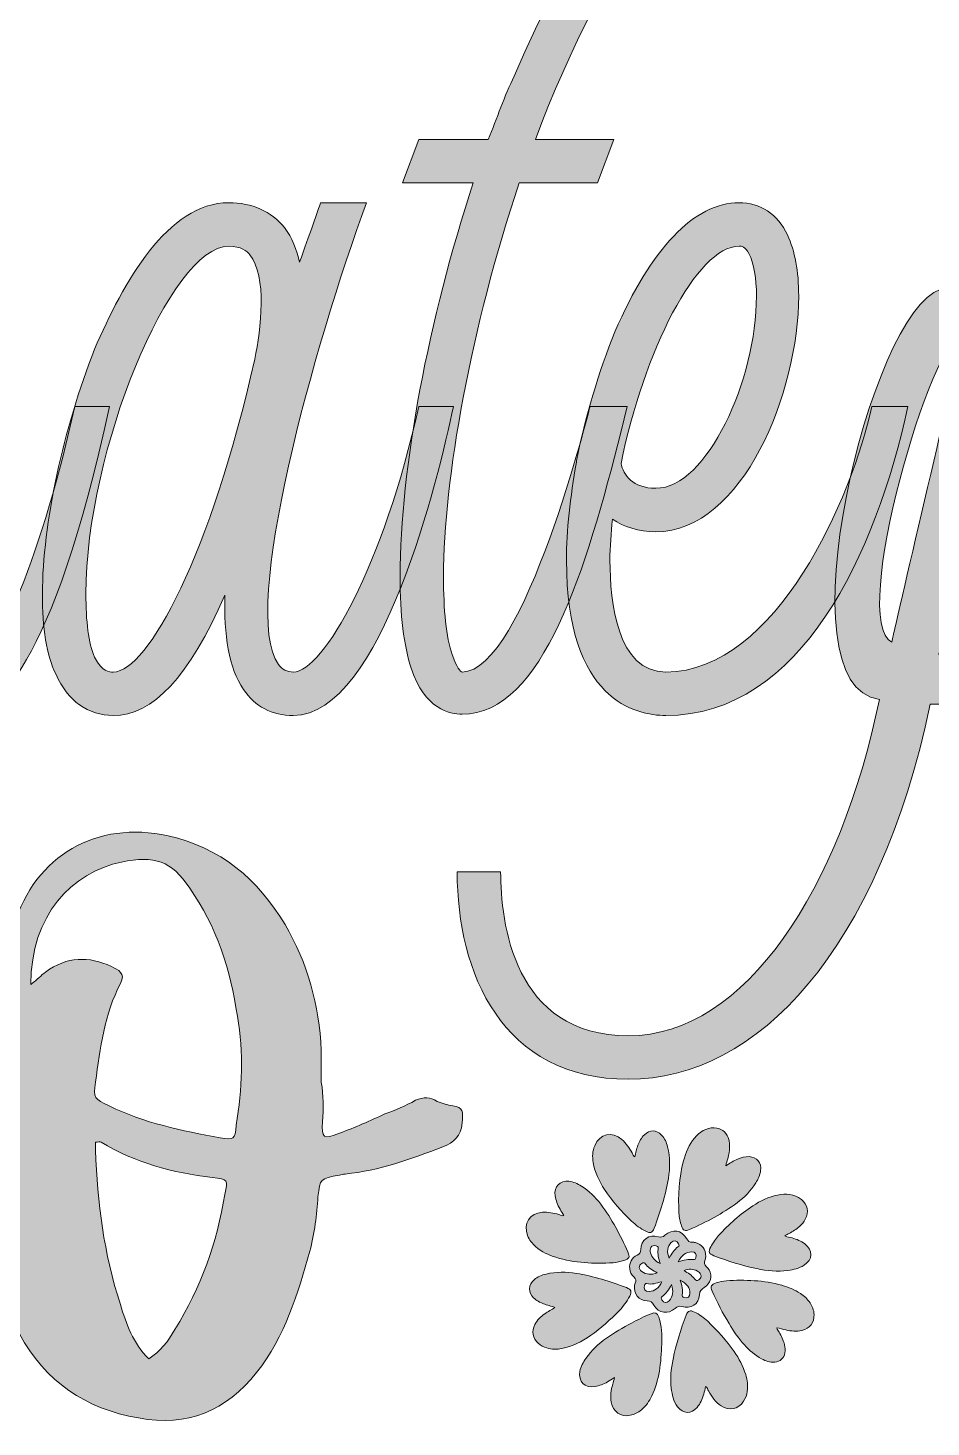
# Model space of a CAD drawing. Header units: inches. Extents: x 144 to 931, y -869 to -210.
# Drawn here: x 385.7 to 641.2, y -868.9 to -473.1 of the extents above; entities that cross this region are included whole.
import ezdxf

# ---------------------------------------------------------------- set-up
doc = ezdxf.new("R2010")
doc.units = ezdxf.units.IN
doc.header["$MEASUREMENT"] = 0
doc.layers.add('Layer 1', color=7, linetype='Continuous')

# ---------------------------------------------------------------- blocks, each defined once
blk = doc.blocks.new('block 3')
at = {"layer": 'Layer 1', "true_color": 0x040404}
h = blk.add_hatch(color=18, dxfattribs=at)
h.dxf.hatch_style = 2
edge = h.paths.add_edge_path()
edge.add_spline(control_points=[(654.69, -446.34), (654.69, -446.34), (642.75, -446.34), (642.75, -446.34), (642.75, -429.12), (637.83, -408.05), (615, -408.05), (578.11, -408.05), (548.61, -453.01), (529.29, -504.65), (529.29, -504.65), (551.42, -504.65), (551.42, -504.65), (551.42, -504.65), (546.85, -516.94), (546.85, -516.94), (546.85, -516.94), (524.72, -516.94), (524.72, -516.94), (511.02, -557.69), (503.29, -600.9), (503.29, -628.29), (503.29, -637.78), (504, -645.51), (505.75, -650.42), (506.81, -653.94), (508.21, -655.34), (508.56, -655.34), (526.13, -655.34), (544.74, -580.17), (544.74, -580.17), (544.74, -580.17), (555.28, -580.17), (555.28, -580.17), (555.28, -580.17), (553.52, -587.2), (553.52, -587.2), (543.69, -626.19), (531.39, -667.28), (508.56, -667.28), (505.05, -667.28), (498.03, -665.88), (494.16, -654.29), (492.05, -647.96), (491, -639.18), (491, -628.29), (491, -597.73), (499.08, -555.23), (511.72, -516.94), (511.72, -516.94), (491.7, -516.94), (491.7, -516.94), (491.7, -516.94), (496.27, -504.65), (496.27, -504.65), (496.27, -504.65), (515.94, -504.65), (515.94, -504.65), (518.4, -498.68), (520.51, -492.35), (523.32, -486.73), (554.93, -411.56), (590.76, -396.11), (615, -396.11), (639.93, -396.11), (654.69, -414.72), (654.69, -446.34)], knot_values=[0, 0, 0, 0, 1, 1, 1, 2, 2, 2, 3, 3, 3, 4, 4, 4, 5, 5, 5, 6, 6, 6, 7, 7, 7, 8, 8, 8, 9, 9, 9, 10, 10, 10, 11, 11, 11, 12, 12, 12, 13, 13, 13, 14, 14, 14, 15, 15, 15, 16, 16, 16, 17, 17, 17, 18, 18, 18, 19, 19, 19, 20, 20, 20, 21, 21, 21, 22, 22, 22, 22], degree=3, periodic=1)
h = blk.add_hatch(color=18, dxfattribs=at)
h.dxf.hatch_style = 2
edge = h.paths.add_edge_path()
edge.add_spline(control_points=[(721.43, -506.05), (721.43, -506.05), (709.48, -506.05), (709.48, -506.05), (709.48, -504.65), (709.13, -492), (697.54, -492), (673.65, -492), (655.04, -598.44), (643.44, -650.42), (658.2, -651.83), (681.38, -626.89), (689.46, -580.17), (689.46, -580.17), (699.65, -580.17), (699.65, -580.17), (689.46, -635.67), (667.68, -664.47), (640.99, -664.47), (626.23, -734.02), (592.16, -770.56), (555.63, -770.56), (519.8, -770.56), (507.15, -740.35), (507.15, -711.9), (507.15, -711.9), (519.45, -711.9), (519.45, -711.9), (519.45, -725.95), (522.96, -758.26), (555.63, -758.26), (588.65, -758.26), (615.69, -716.46), (626.58, -663.07), (598.13, -659.56), (624.12, -553.12), (643.8, -547.15), (646.96, -546.1), (650.12, -546.45), (652.58, -547.85), (663.12, -508.16), (675.76, -479.71), (697.54, -479.71), (714.05, -479.71), (721.43, -493.41), (721.43, -506.05)], knot_values=[0, 0, 0, 0, 1, 1, 1, 2, 2, 2, 3, 3, 3, 4, 4, 4, 5, 5, 5, 6, 6, 6, 7, 7, 7, 8, 8, 8, 9, 9, 9, 10, 10, 10, 11, 11, 11, 12, 12, 12, 13, 13, 13, 14, 14, 14, 15, 15, 15, 15], degree=3, periodic=1)
edge = h.paths.add_edge_path()
edge.add_spline(control_points=[(630.1, -646.91), (631.85, -638.48), (648.71, -567.52), (650.12, -559.8), (641.69, -559.8), (617.8, -640.59), (630.1, -646.91)], knot_values=[0, 0, 0, 0, 1, 1, 1, 2, 2, 2, 2], degree=3, periodic=1)
h = blk.add_hatch(color=18, dxfattribs=at)
h.dxf.hatch_style = 2
edge = h.paths.add_edge_path()
edge.add_spline(control_points=[(354.71, -661.31), (340.66, -641.99), (356.82, -572.44), (368.41, -534.5), (368.41, -534.5), (342.42, -534.5), (342.42, -534.5), (330.83, -594.22), (319.24, -616.7), (319.24, -616.7), (319.24, -616.7), (312.91, -614.95), (312.91, -614.95), (312.91, -614.95), (332.93, -524.67), (332.23, -510.27), (332.23, -510.27), (345.23, -511.32), (345.23, -511.32), (345.23, -511.32), (344.88, -516.24), (344.17, -522.91), (344.17, -522.91), (370.87, -522.91), (370.87, -522.91), (374.03, -522.91), (376.84, -524.67), (378.95, -527.13), (380.71, -529.94), (381.41, -533.45), (380.36, -536.61), (363.49, -593.17), (356.82, -643.4), (364.55, -653.94), (365.6, -654.99), (366.3, -655.69), (367.71, -655.69), (376.49, -655.69), (390.54, -618.81), (398.97, -580.17), (398.97, -580.17), (408.81, -580.17), (408.81, -580.17), (392.65, -654.64), (376.14, -667.64), (367.71, -667.64), (362.44, -667.64), (357.87, -665.53), (354.71, -661.31)], knot_values=[0, 0, 0, 0, 1, 1, 1, 2, 2, 2, 3, 3, 3, 4, 4, 4, 5, 5, 5, 6, 6, 6, 7, 7, 7, 8, 8, 8, 9, 9, 9, 10, 10, 10, 11, 11, 11, 12, 12, 12, 13, 13, 13, 14, 14, 14, 15, 15, 15, 16, 16, 16, 16], degree=3, periodic=1)
h = blk.add_hatch(color=18, dxfattribs=at)
h.dxf.hatch_style = 2
edge = h.paths.add_edge_path()
edge.add_spline(control_points=[(506.11, -580.17), (501.89, -600.19), (485.73, -667.64), (460.79, -667.64), (454.82, -667.64), (449.9, -665.18), (446.74, -660.26), (442.53, -654.29), (441.12, -644.8), (441.47, -633.56), (431.29, -656.75), (421.1, -667.64), (409.86, -667.64), (402.83, -667.64), (396.86, -663.42), (393.7, -656.04), (390.89, -650.42), (389.84, -643.05), (389.84, -633.21), (389.84, -613.54), (395.81, -586.14), (404.59, -564.01), (412.67, -545.04), (425.32, -522.56), (442.53, -522.56), (449.2, -522.56), (454.47, -525.02), (458.33, -529.59), (460.44, -532.4), (461.85, -535.91), (462.55, -539.42), (465.36, -531.69), (467.82, -524.67), (468.52, -522.56), (468.52, -522.56), (481.52, -522.56), (481.52, -522.56), (466.76, -562.61), (445.69, -637.78), (456.58, -653.23), (457.63, -654.64), (459.04, -655.34), (460.79, -655.34), (469.22, -655.34), (486.44, -625.13), (496.27, -580.17), (496.27, -580.17), (506.11, -580.17), (506.11, -580.17)], knot_values=[0, 0, 0, 0, 1, 1, 1, 2, 2, 2, 3, 3, 3, 4, 4, 4, 5, 5, 5, 6, 6, 6, 7, 7, 7, 8, 8, 8, 9, 9, 9, 10, 10, 10, 11, 11, 11, 12, 12, 12, 13, 13, 13, 14, 14, 14, 15, 15, 15, 16, 16, 16, 16], degree=3, periodic=1)
edge = h.paths.add_edge_path()
edge.add_spline(control_points=[(449.9, -566.82), (451.66, -558.39), (453.42, -543.29), (448.5, -537.32), (447.8, -536.26), (446.04, -534.86), (442.53, -534.86), (426.02, -534.86), (402.13, -592.82), (402.13, -633.21), (402.13, -640.94), (402.83, -647.26), (404.59, -651.13), (406.7, -655.34), (408.81, -655.34), (409.86, -655.34), (419.69, -655.34), (437.61, -621.62), (449.9, -566.82)], knot_values=[0, 0, 0, 0, 1, 1, 1, 2, 2, 2, 3, 3, 3, 4, 4, 4, 5, 5, 5, 6, 6, 6, 6], degree=3, periodic=1)
h = blk.add_hatch(color=18, dxfattribs=at)
h.dxf.hatch_style = 2
edge = h.paths.add_edge_path()
edge.add_spline(control_points=[(538.07, -623.73), (538.07, -615.3), (539.12, -605.81), (540.88, -595.98), (540.88, -595.98), (540.88, -595.98), (540.88, -595.63), (543.34, -583.33), (547.2, -570.33), (551.77, -559.09), (561.95, -535.56), (574.25, -522.56), (586.89, -522.56), (592.87, -522.56), (597.78, -525.72), (600.59, -531.69), (602.7, -536.26), (603.76, -541.88), (603.76, -548.91), (603.76, -575.95), (587.95, -615.65), (563.36, -615.65), (558.44, -615.65), (554.22, -614.24), (551.07, -612.13), (550.71, -616), (550.36, -619.86), (550.36, -623.73), (550.36, -635.67), (552.47, -655.34), (566.17, -655.34), (597.43, -655.34), (618.86, -605.81), (624.48, -580.17), (624.48, -580.17), (634.67, -580.17), (634.67, -580.17), (625.53, -621.97), (604.46, -667.64), (566.17, -667.64), (557.74, -667.64), (538.07, -663.42), (538.07, -623.73)], knot_values=[0, 0, 0, 0, 1, 1, 1, 2, 2, 2, 3, 3, 3, 4, 4, 4, 5, 5, 5, 6, 6, 6, 7, 7, 7, 8, 8, 8, 9, 9, 9, 10, 10, 10, 11, 11, 11, 12, 12, 12, 13, 13, 13, 14, 14, 14, 14], degree=3, periodic=1)
edge = h.paths.add_edge_path()
edge.add_spline(control_points=[(563.36, -603.35), (577.76, -603.35), (591.81, -572.79), (591.81, -548.91), (591.81, -543.99), (591.11, -539.78), (589.7, -536.96), (588.65, -534.86), (587.59, -534.86), (586.89, -534.86), (574.95, -534.86), (559.85, -564.72), (553.52, -596.33), (554.22, -599.49), (556.68, -603.35), (563.36, -603.35)], knot_values=[0, 0, 0, 0, 1, 1, 1, 2, 2, 2, 3, 3, 3, 4, 4, 4, 5, 5, 5, 5], degree=3, periodic=1)
at = {"layer": 'Layer 1', "lineweight": 0}
for points, knots in [([(654.69, -446.34), (654.69, -446.34), (642.75, -446.34), (642.75, -446.34), (642.75, -429.12), (637.83, -408.05), (615, -408.05), (578.11, -408.05), (548.61, -453.01), (529.29, -504.65), (529.29, -504.65), (551.42, -504.65), (551.42, -504.65), (551.42, -504.65), (546.85, -516.94), (546.85, -516.94), (546.85, -516.94), (524.72, -516.94), (524.72, -516.94), (511.02, -557.69), (503.29, -600.9), (503.29, -628.29), (503.29, -637.78), (504, -645.51), (505.75, -650.42), (506.81, -653.94), (508.21, -655.34), (508.56, -655.34), (526.13, -655.34), (544.74, -580.17), (544.74, -580.17), (544.74, -580.17), (555.28, -580.17), (555.28, -580.17), (555.28, -580.17), (553.52, -587.2), (553.52, -587.2), (543.69, -626.19), (531.39, -667.28), (508.56, -667.28), (505.05, -667.28), (498.03, -665.88), (494.16, -654.29), (492.05, -647.96), (491, -639.18), (491, -628.29), (491, -597.73), (499.08, -555.23), (511.72, -516.94), (511.72, -516.94), (491.7, -516.94), (491.7, -516.94), (491.7, -516.94), (496.27, -504.65), (496.27, -504.65), (496.27, -504.65), (515.94, -504.65), (515.94, -504.65), (518.4, -498.68), (520.51, -492.35), (523.32, -486.73), (554.93, -411.56), (590.76, -396.11), (615, -396.11), (639.93, -396.11), (654.69, -414.72), (654.69, -446.34)], [0, 0, 0, 0, 1, 1, 1, 2, 2, 2, 3, 3, 3, 4, 4, 4, 5, 5, 5, 6, 6, 6, 7, 7, 7, 8, 8, 8, 9, 9, 9, 10, 10, 10, 11, 11, 11, 12, 12, 12, 13, 13, 13, 14, 14, 14, 15, 15, 15, 16, 16, 16, 17, 17, 17, 18, 18, 18, 19, 19, 19, 20, 20, 20, 21, 21, 21, 22, 22, 22, 22]), ([(721.43, -506.05), (721.43, -506.05), (709.48, -506.05), (709.48, -506.05), (709.48, -504.65), (709.13, -492), (697.54, -492), (673.65, -492), (655.04, -598.44), (643.44, -650.42), (658.2, -651.83), (681.38, -626.89), (689.46, -580.17), (689.46, -580.17), (699.65, -580.17), (699.65, -580.17), (689.46, -635.67), (667.68, -664.47), (640.99, -664.47), (626.23, -734.02), (592.16, -770.56), (555.63, -770.56), (519.8, -770.56), (507.15, -740.35), (507.15, -711.9), (507.15, -711.9), (519.45, -711.9), (519.45, -711.9), (519.45, -725.95), (522.96, -758.26), (555.63, -758.26), (588.65, -758.26), (615.69, -716.46), (626.58, -663.07), (598.13, -659.56), (624.12, -553.12), (643.8, -547.15), (646.96, -546.1), (650.12, -546.45), (652.58, -547.85), (663.12, -508.16), (675.76, -479.71), (697.54, -479.71), (714.05, -479.71), (721.43, -493.41), (721.43, -506.05)], [0, 0, 0, 0, 1, 1, 1, 2, 2, 2, 3, 3, 3, 4, 4, 4, 5, 5, 5, 6, 6, 6, 7, 7, 7, 8, 8, 8, 9, 9, 9, 10, 10, 10, 11, 11, 11, 12, 12, 12, 13, 13, 13, 14, 14, 14, 15, 15, 15, 15]), ([(354.71, -661.31), (340.66, -641.99), (356.82, -572.44), (368.41, -534.5), (368.41, -534.5), (342.42, -534.5), (342.42, -534.5), (330.83, -594.22), (319.24, -616.7), (319.24, -616.7), (319.24, -616.7), (312.91, -614.95), (312.91, -614.95), (312.91, -614.95), (332.93, -524.67), (332.23, -510.27), (332.23, -510.27), (345.23, -511.32), (345.23, -511.32), (345.23, -511.32), (344.88, -516.24), (344.17, -522.91), (344.17, -522.91), (370.87, -522.91), (370.87, -522.91), (374.03, -522.91), (376.84, -524.67), (378.95, -527.13), (380.71, -529.94), (381.41, -533.45), (380.36, -536.61), (363.49, -593.17), (356.82, -643.4), (364.55, -653.94), (365.6, -654.99), (366.3, -655.69), (367.71, -655.69), (376.49, -655.69), (390.54, -618.81), (398.97, -580.17), (398.97, -580.17), (408.81, -580.17), (408.81, -580.17), (392.65, -654.64), (376.14, -667.64), (367.71, -667.64), (362.44, -667.64), (357.87, -665.53), (354.71, -661.31)], [0, 0, 0, 0, 1, 1, 1, 2, 2, 2, 3, 3, 3, 4, 4, 4, 5, 5, 5, 6, 6, 6, 7, 7, 7, 8, 8, 8, 9, 9, 9, 10, 10, 10, 11, 11, 11, 12, 12, 12, 13, 13, 13, 14, 14, 14, 15, 15, 15, 16, 16, 16, 16]), ([(506.11, -580.17), (501.89, -600.19), (485.73, -667.64), (460.79, -667.64), (454.82, -667.64), (449.9, -665.18), (446.74, -660.26), (442.53, -654.29), (441.12, -644.8), (441.47, -633.56), (431.29, -656.75), (421.1, -667.64), (409.86, -667.64), (402.83, -667.64), (396.86, -663.42), (393.7, -656.04), (390.89, -650.42), (389.84, -643.05), (389.84, -633.21), (389.84, -613.54), (395.81, -586.14), (404.59, -564.01), (412.67, -545.04), (425.32, -522.56), (442.53, -522.56), (449.2, -522.56), (454.47, -525.02), (458.33, -529.59), (460.44, -532.4), (461.85, -535.91), (462.55, -539.42), (465.36, -531.69), (467.82, -524.67), (468.52, -522.56), (468.52, -522.56), (481.52, -522.56), (481.52, -522.56), (466.76, -562.61), (445.69, -637.78), (456.58, -653.23), (457.63, -654.64), (459.04, -655.34), (460.79, -655.34), (469.22, -655.34), (486.44, -625.13), (496.27, -580.17), (496.27, -580.17), (506.11, -580.17), (506.11, -580.17)], [0, 0, 0, 0, 1, 1, 1, 2, 2, 2, 3, 3, 3, 4, 4, 4, 5, 5, 5, 6, 6, 6, 7, 7, 7, 8, 8, 8, 9, 9, 9, 10, 10, 10, 11, 11, 11, 12, 12, 12, 13, 13, 13, 14, 14, 14, 15, 15, 15, 16, 16, 16, 16]), ([(538.07, -623.73), (538.07, -615.3), (539.12, -605.81), (540.88, -595.98), (540.88, -595.98), (540.88, -595.98), (540.88, -595.63), (543.34, -583.33), (547.2, -570.33), (551.77, -559.09), (561.95, -535.56), (574.25, -522.56), (586.89, -522.56), (592.87, -522.56), (597.78, -525.72), (600.59, -531.69), (602.7, -536.26), (603.76, -541.88), (603.76, -548.91), (603.76, -575.95), (587.95, -615.65), (563.36, -615.65), (558.44, -615.65), (554.22, -614.24), (551.07, -612.13), (550.71, -616), (550.36, -619.86), (550.36, -623.73), (550.36, -635.67), (552.47, -655.34), (566.17, -655.34), (597.43, -655.34), (618.86, -605.81), (624.48, -580.17), (624.48, -580.17), (634.67, -580.17), (634.67, -580.17), (625.53, -621.97), (604.46, -667.64), (566.17, -667.64), (557.74, -667.64), (538.07, -663.42), (538.07, -623.73)], [0, 0, 0, 0, 1, 1, 1, 2, 2, 2, 3, 3, 3, 4, 4, 4, 5, 5, 5, 6, 6, 6, 7, 7, 7, 8, 8, 8, 9, 9, 9, 10, 10, 10, 11, 11, 11, 12, 12, 12, 13, 13, 13, 14, 14, 14, 14]), ([(449.9, -566.82), (451.66, -558.39), (453.42, -543.29), (448.5, -537.32), (447.8, -536.26), (446.04, -534.86), (442.53, -534.86), (426.02, -534.86), (402.13, -592.82), (402.13, -633.21), (402.13, -640.94), (402.83, -647.26), (404.59, -651.13), (406.7, -655.34), (408.81, -655.34), (409.86, -655.34), (419.69, -655.34), (437.61, -621.62), (449.9, -566.82)], [0, 0, 0, 0, 1, 1, 1, 2, 2, 2, 3, 3, 3, 4, 4, 4, 5, 5, 5, 6, 6, 6, 6]), ([(563.36, -603.35), (577.76, -603.35), (591.81, -572.79), (591.81, -548.91), (591.81, -543.99), (591.11, -539.78), (589.7, -536.96), (588.65, -534.86), (587.59, -534.86), (586.89, -534.86), (574.95, -534.86), (559.85, -564.72), (553.52, -596.33), (554.22, -599.49), (556.68, -603.35), (563.36, -603.35)], [0, 0, 0, 0, 1, 1, 1, 2, 2, 2, 3, 3, 3, 4, 4, 4, 5, 5, 5, 5]), ([(630.1, -646.91), (631.85, -638.48), (648.71, -567.52), (650.12, -559.8), (641.69, -559.8), (617.8, -640.59), (630.1, -646.91)], [0, 0, 0, 0, 1, 1, 1, 2, 2, 2, 2])]:
    blk.add_open_spline(points, degree=3, knots=knots, dxfattribs=at)
blk = doc.blocks.new('block 5')
at = {"layer": 'Layer 1', "true_color": 0x040404}
h = blk.add_hatch(color=18, dxfattribs=at)
h.dxf.hatch_style = 2
edge = h.paths.add_edge_path()
edge.add_spline(control_points=[(469.04, -782.6), (468.72, -787.09), (469.37, -787.74), (473.86, -785.81), (478.35, -784.21), (482.53, -782.28), (486.7, -780.35), (489.59, -779.39), (492.48, -778.11), (495.37, -776.5), (497.61, -775.54), (499.54, -775.54), (501.47, -776.82), (503.07, -777.46), (504.35, -777.79), (505.96, -778.11), (508.85, -778.43), (508.85, -779.71), (508.53, -782.92), (508.21, -786.77), (506.28, -788.38), (503.07, -789.66), (494.08, -793.19), (485.09, -796.4), (475.46, -797.37), (474.82, -797.37), (474.5, -797.69), (473.86, -797.69), (468.4, -798.65), (468.4, -798.65), (467.76, -803.79), (467.44, -808.92), (466.8, -814.06), (465.51, -819.2), (461.98, -831.39), (458.45, -843.27), (450.43, -853.54), (441.76, -864.45), (430.85, -868.95), (417.04, -866.38), (401.96, -863.81), (390.72, -856.11), (383.34, -842.63), (373.39, -824.65), (370.5, -805.07), (373.07, -784.85), (374.03, -774.9), (375.96, -765.59), (379.81, -756.28), (380.45, -754.68), (380.45, -753.07), (380.13, -751.14), (378.2, -743.12), (379.49, -734.77), (381.73, -727.07), (387.83, -707.17), (405.17, -697.22), (425.39, -701.71), (440.15, -704.92), (450.75, -713.91), (458.45, -726.75), (464.87, -737.66), (468.08, -749.54), (468.72, -762.38), (468.72, -765.27), (468.72, -768.48), (468.72, -771.37), (469.37, -775.22), (469.37, -778.75), (469.04, -782.6)], knot_values=[0, 0, 0, 0, 1, 1, 1, 2, 2, 2, 3, 3, 3, 4, 4, 4, 5, 5, 5, 6, 6, 6, 7, 7, 7, 8, 8, 8, 9, 9, 9, 10, 10, 10, 11, 11, 11, 12, 12, 12, 13, 13, 13, 14, 14, 14, 15, 15, 15, 16, 16, 16, 17, 17, 17, 18, 18, 18, 19, 19, 19, 20, 20, 20, 21, 21, 21, 22, 22, 22, 23, 23, 23, 23], degree=3, periodic=1)
edge = h.paths.add_edge_path()
edge.add_spline(control_points=[(390.72, -740.23), (396.82, -735.74), (402.92, -735.74), (409.34, -738.62), (411.27, -739.59), (413.51, -740.55), (411.91, -743.44), (407.41, -752.11), (406.13, -761.74), (404.85, -771.37), (404.2, -775.86), (404.52, -776.18), (408.7, -778.11), (418.65, -782.92), (429.24, -785.17), (440.15, -787.09), (444.01, -787.74), (444.33, -787.74), (444.65, -783.56), (446.25, -773.29), (446.9, -763.02), (444.97, -752.75), (443.04, -739.59), (439.19, -727.39), (431.49, -716.48), (426.35, -708.77), (421.54, -707.17), (412.23, -709.09), (398.11, -711.98), (386.55, -724.18), (386.55, -743.76), (388.48, -742.16), (389.44, -741.19), (390.72, -740.23)], knot_values=[0, 0, 0, 0, 1, 1, 1, 2, 2, 2, 3, 3, 3, 4, 4, 4, 5, 5, 5, 6, 6, 6, 7, 7, 7, 8, 8, 8, 9, 9, 9, 10, 10, 10, 11, 11, 11, 11], degree=3, periodic=1)
edge = h.paths.add_edge_path()
edge.add_spline(control_points=[(427.32, -841.34), (434.7, -829.47), (439.19, -816.63), (441.44, -803.14), (442.4, -798.97), (442.4, -798.97), (437.91, -798.33), (426.67, -797.04), (416.08, -794.16), (406.45, -788.38), (406.13, -788.06), (405.49, -788.38), (404.85, -788.38), (404.85, -789.02), (404.85, -789.66), (404.85, -790.63), (405.49, -805.39), (407.09, -819.84), (411.91, -834.28), (413.51, -839.74), (415.44, -845.2), (419.93, -849.69), (423.14, -847.44), (425.39, -844.87), (427.32, -841.34)], knot_values=[0, 0, 0, 0, 1, 1, 1, 2, 2, 2, 3, 3, 3, 4, 4, 4, 5, 5, 5, 6, 6, 6, 7, 7, 7, 8, 8, 8, 8], degree=3, periodic=1)
at = {"layer": 'Layer 1', "lineweight": 0}
for points, knots in [([(469.04, -782.6), (468.72, -787.09), (469.37, -787.74), (473.86, -785.81), (478.35, -784.21), (482.53, -782.28), (486.7, -780.35), (489.59, -779.39), (492.48, -778.11), (495.37, -776.5), (497.61, -775.54), (499.54, -775.54), (501.47, -776.82), (503.07, -777.46), (504.35, -777.79), (505.96, -778.11), (508.85, -778.43), (508.85, -779.71), (508.53, -782.92), (508.21, -786.77), (506.28, -788.38), (503.07, -789.66), (494.08, -793.19), (485.09, -796.4), (475.46, -797.37), (474.82, -797.37), (474.5, -797.69), (473.86, -797.69), (468.4, -798.65), (468.4, -798.65), (467.76, -803.79), (467.44, -808.92), (466.8, -814.06), (465.51, -819.2), (461.98, -831.39), (458.45, -843.27), (450.43, -853.54), (441.76, -864.45), (430.85, -868.95), (417.04, -866.38), (401.96, -863.81), (390.72, -856.11), (383.34, -842.63), (373.39, -824.65), (370.5, -805.07), (373.07, -784.85), (374.03, -774.9), (375.96, -765.59), (379.81, -756.28), (380.45, -754.68), (380.45, -753.07), (380.13, -751.14), (378.2, -743.12), (379.49, -734.77), (381.73, -727.07), (387.83, -707.17), (405.17, -697.22), (425.39, -701.71), (440.15, -704.92), (450.75, -713.91), (458.45, -726.75), (464.87, -737.66), (468.08, -749.54), (468.72, -762.38), (468.72, -765.27), (468.72, -768.48), (468.72, -771.37), (469.37, -775.22), (469.37, -778.75), (469.04, -782.6)], [0, 0, 0, 0, 1, 1, 1, 2, 2, 2, 3, 3, 3, 4, 4, 4, 5, 5, 5, 6, 6, 6, 7, 7, 7, 8, 8, 8, 9, 9, 9, 10, 10, 10, 11, 11, 11, 12, 12, 12, 13, 13, 13, 14, 14, 14, 15, 15, 15, 16, 16, 16, 17, 17, 17, 18, 18, 18, 19, 19, 19, 20, 20, 20, 21, 21, 21, 22, 22, 22, 23, 23, 23, 23]), ([(390.72, -740.23), (396.82, -735.74), (402.92, -735.74), (409.34, -738.62), (411.27, -739.59), (413.51, -740.55), (411.91, -743.44), (407.41, -752.11), (406.13, -761.74), (404.85, -771.37), (404.2, -775.86), (404.52, -776.18), (408.7, -778.11), (418.65, -782.92), (429.24, -785.17), (440.15, -787.09), (444.01, -787.74), (444.33, -787.74), (444.65, -783.56), (446.25, -773.29), (446.9, -763.02), (444.97, -752.75), (443.04, -739.59), (439.19, -727.39), (431.49, -716.48), (426.35, -708.77), (421.54, -707.17), (412.23, -709.09), (398.11, -711.98), (386.55, -724.18), (386.55, -743.76), (388.48, -742.16), (389.44, -741.19), (390.72, -740.23)], [0, 0, 0, 0, 1, 1, 1, 2, 2, 2, 3, 3, 3, 4, 4, 4, 5, 5, 5, 6, 6, 6, 7, 7, 7, 8, 8, 8, 9, 9, 9, 10, 10, 10, 11, 11, 11, 11]), ([(427.32, -841.34), (434.7, -829.47), (439.19, -816.63), (441.44, -803.14), (442.4, -798.97), (442.4, -798.97), (437.91, -798.33), (426.67, -797.04), (416.08, -794.16), (406.45, -788.38), (406.13, -788.06), (405.49, -788.38), (404.85, -788.38), (404.85, -789.02), (404.85, -789.66), (404.85, -790.63), (405.49, -805.39), (407.09, -819.84), (411.91, -834.28), (413.51, -839.74), (415.44, -845.2), (419.93, -849.69), (423.14, -847.44), (425.39, -844.87), (427.32, -841.34)], [0, 0, 0, 0, 1, 1, 1, 2, 2, 2, 3, 3, 3, 4, 4, 4, 5, 5, 5, 6, 6, 6, 7, 7, 7, 8, 8, 8, 8])]:
    blk.add_open_spline(points, degree=3, knots=knots, dxfattribs=at)
blk = doc.blocks.new('block 6')
at = {"layer": 'Layer 1', "true_color": 0x040404}
h = blk.add_hatch(color=18, dxfattribs=at)
h.dxf.hatch_style = 2
edge = h.paths.add_edge_path()
edge.add_spline(control_points=[(527.08, -814.77), (525.8, -811.34), (527.62, -808.47), (531.26, -808.19), (532.85, -808.07), (534.38, -808.41), (535.9, -808.83), (536.34, -808.96), (536.76, -809.23), (537.34, -809.15), (536.95, -808.49), (536.59, -807.89), (536.24, -807.3), (535.55, -806.12), (535.09, -804.86), (534.87, -803.51), (534.47, -800.98), (536.24, -799.13), (538.77, -799.42), (540.06, -799.57), (541.2, -800.1), (542.28, -800.77), (544.44, -802.14), (546.25, -803.9), (547.79, -805.92), (550.93, -810.08), (553.33, -814.68), (555.45, -819.42), (556.08, -820.85), (555.81, -821.32), (554.32, -821.83), (553.33, -822.18), (552.3, -822.41), (551.26, -822.47), (545.8, -822.79), (540.37, -822.56), (535.09, -820.94), (533, -820.29), (531.02, -819.38), (529.35, -817.91), (528.36, -817.04), (527.55, -816.02), (527.08, -814.77)], knot_values=[0, 0, 0, 0, 1, 1, 1, 2, 2, 2, 3, 3, 3, 4, 4, 4, 5, 5, 5, 6, 6, 6, 7, 7, 7, 8, 8, 8, 9, 9, 9, 10, 10, 10, 11, 11, 11, 12, 12, 12, 13, 13, 13, 14, 14, 14, 14], degree=3, periodic=1)
edge = h.paths.add_edge_path()
edge.add_spline(control_points=[(544.89, -843.04), (542.4, -844.77), (539.76, -846.16), (536.75, -846.74), (535.32, -847.01), (533.89, -847.01), (532.48, -846.59), (531.59, -846.33), (530.79, -845.9), (530.1, -845.27), (528.49, -843.83), (528.12, -841.87), (529.1, -839.95), (529.76, -838.67), (530.79, -837.75), (531.93, -836.93), (532.85, -836.27), (533.86, -835.76), (534.82, -835.11), (533.7, -834.72), (532.6, -834.5), (531.55, -834.09), (530.53, -833.68), (529.56, -833.19), (528.77, -832.41), (527.17, -830.85), (527.23, -828.74), (528.93, -827.27), (529.91, -826.42), (531.08, -825.98), (532.32, -825.68), (535.16, -824.99), (538.03, -825.01), (540.88, -825.49), (545.75, -826.3), (550.45, -827.74), (555.04, -829.52), (556.41, -830.06), (556.61, -830.63), (555.95, -831.93), (555.19, -833.46), (554.16, -834.81), (552.97, -836.04), (550.49, -838.61), (547.83, -841), (544.89, -843.04)], knot_values=[0, 0, 0, 0, 1, 1, 1, 2, 2, 2, 3, 3, 3, 4, 4, 4, 5, 5, 5, 6, 6, 6, 7, 7, 7, 8, 8, 8, 9, 9, 9, 10, 10, 10, 11, 11, 11, 12, 12, 12, 13, 13, 13, 14, 14, 14, 15, 15, 15, 15], degree=3, periodic=1)
edge = h.paths.add_edge_path()
edge.add_spline(control_points=[(564.16, -837.87), (564.99, -840.34), (565.15, -842.91), (565.03, -845.49), (564.9, -848.05), (564.79, -850.62), (564.34, -853.16), (563.92, -855.57), (563.28, -857.92), (562.21, -860.13), (561.49, -861.64), (560.55, -862.99), (559.26, -864.08), (558.34, -864.85), (557.31, -865.39), (556.13, -865.63), (553.4, -866.18), (551.17, -864.62), (550.7, -861.88), (550.41, -860.16), (550.7, -858.49), (551.14, -856.84), (551.28, -856.31), (551.45, -855.77), (551.69, -854.96), (550.85, -855.46), (550.27, -855.83), (549.67, -856.18), (548.56, -856.81), (547.4, -857.28), (546.14, -857.5), (543.25, -857.99), (541.34, -856.07), (541.87, -853.2), (542.13, -851.85), (542.78, -850.66), (543.56, -849.54), (545.14, -847.26), (547.15, -845.4), (549.41, -843.8), (551.65, -842.21), (554.02, -840.83), (556.46, -839.57), (558.28, -838.62), (560.06, -837.62), (561.98, -836.88), (563.23, -836.41), (563.73, -836.61), (564.16, -837.87)], knot_values=[0, 0, 0, 0, 1, 1, 1, 2, 2, 2, 3, 3, 3, 4, 4, 4, 5, 5, 5, 6, 6, 6, 7, 7, 7, 8, 8, 8, 9, 9, 9, 10, 10, 10, 11, 11, 11, 12, 12, 12, 13, 13, 13, 14, 14, 14, 15, 15, 15, 16, 16, 16, 16], degree=3, periodic=1)
edge = h.paths.add_edge_path()
edge.add_spline(control_points=[(545.62, -794.11), (545.35, -792.49), (545.41, -790.89), (546.07, -789.36), (547.53, -785.95), (550.91, -785.16), (553.73, -787.57), (554.98, -788.64), (555.84, -790), (556.63, -791.41), (556.83, -791.77), (556.9, -792.22), (557.37, -792.53), (557.68, -791.38), (557.87, -790.28), (558.28, -789.24), (558.71, -788.13), (559.24, -787.09), (560.11, -786.26), (561.63, -784.8), (563.49, -784.83), (564.96, -786.35), (565.87, -787.28), (566.35, -788.45), (566.67, -789.68), (567.43, -792.65), (567.4, -795.64), (566.89, -798.63), (566.07, -803.44), (564.65, -808.1), (562.88, -812.65), (562.34, -814.03), (561.78, -814.23), (560.48, -813.56), (559, -812.81), (557.67, -811.82), (556.47, -810.67), (553.64, -807.94), (551.01, -805.04), (548.86, -801.74), (547.32, -799.39), (546.09, -796.91), (545.62, -794.11)], knot_values=[0, 0, 0, 0, 1, 1, 1, 2, 2, 2, 3, 3, 3, 4, 4, 4, 5, 5, 5, 6, 6, 6, 7, 7, 7, 8, 8, 8, 9, 9, 9, 10, 10, 10, 11, 11, 11, 12, 12, 12, 13, 13, 13, 14, 14, 14, 14], degree=3, periodic=1)
edge = h.paths.add_edge_path()
edge.add_spline(control_points=[(568.87, -835.33), (566.84, -837.2), (564.18, -836.82), (562.79, -834.43), (562.32, -833.61), (561.84, -833.31), (560.89, -833.29), (558.51, -833.23), (556.93, -831.13), (557.35, -828.79), (557.39, -828.62), (557.42, -828.45), (557.49, -828.29), (557.8, -827.58), (557.72, -827.03), (557.09, -826.48), (556.42, -825.9), (556.06, -825.08), (555.95, -824.18), (555.75, -822.41), (556.56, -821.14), (558.07, -820.33), (558.75, -819.96), (559.06, -819.6), (559.08, -818.76), (559.15, -815.96), (561.38, -814.34), (564.1, -815.1), (564.86, -815.31), (565.32, -815.25), (565.92, -814.69), (568.01, -812.76), (570.66, -813.19), (572.07, -815.67), (572.46, -816.36), (572.83, -816.73), (573.65, -816.61), (573.93, -816.57), (574.25, -816.7), (574.54, -816.77), (576.4, -817.21), (577.51, -818.64), (577.46, -820.66), (577.56, -821.31), (576.98, -822.03), (577.13, -822.71), (577.28, -823.4), (578.08, -823.79), (578.42, -824.46), (579.37, -826.33), (578.9, -828.34), (577.06, -829.47), (576.23, -829.98), (575.79, -830.45), (575.71, -831.54), (575.51, -834.21), (573.29, -835.63), (570.68, -834.89), (569.93, -834.68), (569.46, -834.78), (568.87, -835.33)], knot_values=[0, 0, 0, 0, 1, 1, 1, 2, 2, 2, 3, 3, 3, 4, 4, 4, 5, 5, 5, 6, 6, 6, 7, 7, 7, 8, 8, 8, 9, 9, 9, 10, 10, 10, 11, 11, 11, 12, 12, 12, 13, 13, 13, 14, 14, 14, 15, 15, 15, 16, 16, 16, 17, 17, 17, 18, 18, 18, 19, 19, 19, 20, 20, 20, 20], degree=3, periodic=1)
edge = h.paths.add_edge_path()
edge.add_spline(control_points=[(559.37, -824.92), (560.66, -825.88), (562.06, -825.94), (563.77, -825.33), (562.45, -824.69), (561.4, -824.03), (560.58, -823.06), (560.36, -822.8), (560.22, -822.3), (559.68, -822.54), (559.24, -822.74), (558.81, -822.99), (558.68, -823.49), (558.53, -824.13), (558.91, -824.58), (559.37, -824.92)], knot_values=[0, 0, 0, 0, 1, 1, 1, 2, 2, 2, 3, 3, 3, 4, 4, 4, 5, 5, 5, 5], degree=3, periodic=1)
edge = h.paths.add_edge_path()
edge.add_spline(control_points=[(565.05, -827.85), (563.47, -828.25), (562.15, -828.75), (560.73, -828.38), (560.44, -828.31), (560.27, -828.53), (560.17, -828.8), (559.75, -829.87), (560.27, -830.68), (561.43, -830.63), (563.11, -830.54), (564.2, -829.57), (565.05, -827.85)], knot_values=[0, 0, 0, 0, 1, 1, 1, 2, 2, 2, 3, 3, 3, 4, 4, 4, 4], degree=3, periodic=1)
edge = h.paths.add_edge_path()
edge.add_spline(control_points=[(561.83, -819.65), (562.19, -821), (563.03, -821.93), (564.61, -822.67), (564.08, -821.21), (563.85, -819.98), (563.99, -818.71), (564.05, -818.25), (564.05, -817.87), (563.46, -817.71), (562.75, -817.52), (562.29, -817.62), (561.97, -818.13), (561.68, -818.61), (561.69, -819.13), (561.83, -819.65)], knot_values=[0, 0, 0, 0, 1, 1, 1, 2, 2, 2, 3, 3, 3, 4, 4, 4, 5, 5, 5, 5], degree=3, periodic=1)
edge = h.paths.add_edge_path()
edge.add_spline(control_points=[(567.75, -828.66), (566.99, -830.11), (566.27, -831.24), (565.16, -832.05), (564.79, -832.32), (564.85, -832.6), (565.04, -832.95), (565.59, -833.9), (566.4, -834.05), (567.15, -833.22), (568.27, -831.97), (568.38, -830.52), (567.75, -828.66)], knot_values=[0, 0, 0, 0, 1, 1, 1, 2, 2, 2, 3, 3, 3, 4, 4, 4, 4], degree=3, periodic=1)
edge = h.paths.add_edge_path()
edge.add_spline(control_points=[(569.61, -817.98), (569.97, -817.72), (569.97, -817.45), (569.78, -817.09), (569.27, -816.12), (568.47, -815.99), (567.67, -816.76), (566.61, -817.77), (566.37, -819.55), (567.12, -821.14), (567.55, -820.47), (567.88, -819.9), (568.24, -819.37), (568.61, -818.82), (569.08, -818.36), (569.61, -817.98)], knot_values=[0, 0, 0, 0, 1, 1, 1, 2, 2, 2, 3, 3, 3, 4, 4, 4, 5, 5, 5, 5], degree=3, periodic=1)
edge = h.paths.add_edge_path()
edge.add_spline(control_points=[(588.76, -854.1), (589.24, -855.66), (589.43, -857.24), (589.22, -858.87), (589.09, -859.88), (588.74, -860.81), (588.18, -861.66), (586.63, -863.97), (584.14, -864.49), (581.81, -862.99), (580.19, -861.93), (579.18, -860.35), (578.24, -858.72), (578.01, -858.31), (577.92, -857.82), (577.44, -857.49), (577.25, -858.24), (577.08, -858.96), (576.88, -859.67), (576.5, -861.02), (575.96, -862.3), (575.04, -863.38), (573.39, -865.33), (571.02, -865.27), (569.48, -863.23), (568.3, -861.67), (567.95, -859.84), (567.71, -857.96), (567.36, -855.21), (567.66, -852.49), (568.21, -849.79), (569.09, -845.51), (570.36, -841.35), (571.95, -837.29), (572.45, -836), (573.03, -835.8), (574.28, -836.42), (575.65, -837.1), (576.89, -838), (578.01, -839.04), (580.79, -841.64), (583.31, -844.46), (585.49, -847.58), (586.9, -849.59), (588.04, -851.74), (588.76, -854.1)], knot_values=[0, 0, 0, 0, 1, 1, 1, 2, 2, 2, 3, 3, 3, 4, 4, 4, 5, 5, 5, 6, 6, 6, 7, 7, 7, 8, 8, 8, 9, 9, 9, 10, 10, 10, 11, 11, 11, 12, 12, 12, 13, 13, 13, 14, 14, 14, 15, 15, 15, 15], degree=3, periodic=1)
edge = h.paths.add_edge_path()
edge.add_spline(control_points=[(569.7, -822.18), (571.29, -821.68), (572.61, -821.39), (573.96, -821.58), (574.44, -821.65), (574.58, -821.4), (574.69, -821.04), (574.99, -820.06), (574.54, -819.38), (573.5, -819.39), (571.73, -819.39), (570.65, -820.44), (569.7, -822.18)], knot_values=[0, 0, 0, 0, 1, 1, 1, 2, 2, 2, 3, 3, 3, 4, 4, 4, 4], degree=3, periodic=1)
edge = h.paths.add_edge_path()
edge.add_spline(control_points=[(569.89, -808.49), (569.62, -803.47), (569.88, -798.49), (571.19, -793.61), (571.82, -791.28), (572.72, -789.06), (574.29, -787.19), (575.74, -785.46), (577.49, -784.25), (579.88, -784.31), (581.74, -784.35), (583.12, -785.31), (583.79, -787.04), (584.33, -788.42), (584.29, -789.84), (584.08, -791.28), (583.91, -792.48), (583.49, -793.62), (583.14, -795.03), (584.37, -794.3), (585.34, -793.64), (586.43, -793.18), (587.48, -792.74), (588.55, -792.41), (589.71, -792.45), (591.91, -792.53), (593.31, -794.22), (592.99, -796.41), (592.81, -797.68), (592.3, -798.82), (591.62, -799.9), (590.22, -802.1), (588.44, -803.93), (586.36, -805.48), (582.19, -808.6), (577.6, -810.99), (572.86, -813.1), (571.59, -813.67), (571.08, -813.4), (570.61, -812.06), (570.21, -810.91), (569.96, -809.7), (569.89, -808.49)], knot_values=[0, 0, 0, 0, 1, 1, 1, 2, 2, 2, 3, 3, 3, 4, 4, 4, 5, 5, 5, 6, 6, 6, 7, 7, 7, 8, 8, 8, 9, 9, 9, 10, 10, 10, 11, 11, 11, 12, 12, 12, 13, 13, 13, 14, 14, 14, 14], degree=3, periodic=1)
edge = h.paths.add_edge_path()
edge.add_spline(control_points=[(573.01, -831.11), (573.09, -829.65), (572.15, -828.32), (570.21, -827.42), (570.77, -828.91), (570.97, -830.22), (570.83, -831.56), (570.78, -831.98), (570.98, -832.17), (571.37, -832.29), (572.36, -832.57), (572.96, -832.16), (573.01, -831.11)], knot_values=[0, 0, 0, 0, 1, 1, 1, 2, 2, 2, 3, 3, 3, 4, 4, 4, 4], degree=3, periodic=1)
edge = h.paths.add_edge_path()
edge.add_spline(control_points=[(576.05, -825.87), (575.87, -825.4), (575.51, -825.08), (575.09, -824.84), (573.89, -824.14), (572.64, -824.17), (571.34, -824.68), (572.44, -825.38), (573.53, -826.01), (574.29, -827.05), (574.63, -827.53), (574.97, -827.64), (575.47, -827.28), (576.07, -826.87), (576.28, -826.44), (576.05, -825.87), (576.05, -825.87), (576.05, -825.87), (576.05, -825.87)], knot_values=[0, 0, 0, 0, 1, 1, 1, 2, 2, 2, 3, 3, 3, 4, 4, 4, 5, 5, 5, 6, 6, 6, 6], degree=3, periodic=1)
edge = h.paths.add_edge_path()
edge.add_spline(control_points=[(590.77, -806.38), (592.93, -804.96), (595.24, -803.8), (597.8, -803.32), (600.17, -802.87), (602.5, -802.94), (604.51, -804.56), (606.31, -806.01), (606.73, -808.16), (605.62, -810.18), (605.2, -810.96), (604.65, -811.62), (603.98, -812.2), (603.08, -812.97), (602.11, -813.63), (601.07, -814.18), (600.69, -814.38), (600.31, -814.58), (599.8, -814.85), (600.57, -815.28), (601.24, -815.27), (601.87, -815.45), (603.17, -815.84), (604.43, -816.31), (605.52, -817.15), (607.86, -818.95), (607.76, -821.57), (605.27, -823.18), (603.89, -824.08), (602.32, -824.42), (600.71, -824.65), (597.73, -825.09), (594.8, -824.75), (591.89, -824.13), (587.75, -823.25), (583.71, -822.03), (579.77, -820.48), (578.32, -819.91), (578.16, -819.4), (578.89, -817.98), (579.49, -816.81), (580.23, -815.73), (581.12, -814.76), (584.01, -811.6), (587.18, -808.74), (590.77, -806.38)], knot_values=[0, 0, 0, 0, 1, 1, 1, 2, 2, 2, 3, 3, 3, 4, 4, 4, 5, 5, 5, 6, 6, 6, 7, 7, 7, 8, 8, 8, 9, 9, 9, 10, 10, 10, 11, 11, 11, 12, 12, 12, 13, 13, 13, 14, 14, 14, 15, 15, 15, 15], degree=3, periodic=1)
edge = h.paths.add_edge_path()
edge.add_spline(control_points=[(608.1, -837.07), (608.19, -839.39), (606.9, -841.08), (604.65, -841.64), (603.11, -842.02), (601.63, -841.78), (600.12, -841.49), (599.28, -841.33), (598.5, -840.9), (597.6, -840.88), (597.63, -841.42), (597.99, -841.71), (598.2, -842.08), (598.87, -843.21), (599.46, -844.36), (599.77, -845.65), (599.95, -846.42), (600.02, -847.2), (599.88, -847.98), (599.6, -849.47), (598.51, -850.44), (597, -850.58), (595.65, -850.7), (594.42, -850.29), (593.26, -849.66), (591.4, -848.64), (589.82, -847.28), (588.4, -845.73), (586.71, -843.89), (585.33, -841.83), (584.06, -839.69), (582.31, -836.72), (580.68, -833.69), (579.32, -830.53), (578.73, -829.16), (578.98, -828.69), (580.41, -828.2), (581.36, -827.87), (582.34, -827.62), (583.33, -827.56), (588.62, -827.24), (593.87, -827.42), (599.01, -828.85), (600.86, -829.37), (602.64, -830.09), (604.25, -831.17), (605.31, -831.87), (606.24, -832.72), (606.97, -833.78), (607.64, -834.76), (608.05, -835.85), (608.1, -837.07)], knot_values=[0, 0, 0, 0, 1, 1, 1, 2, 2, 2, 3, 3, 3, 4, 4, 4, 5, 5, 5, 6, 6, 6, 7, 7, 7, 8, 8, 8, 9, 9, 9, 10, 10, 10, 11, 11, 11, 12, 12, 12, 13, 13, 13, 14, 14, 14, 15, 15, 15, 16, 16, 16, 17, 17, 17, 17], degree=3, periodic=1)
at = {"layer": 'Layer 1', "lineweight": 0}
for points, knots in [([(545.62, -794.11), (545.35, -792.49), (545.41, -790.89), (546.07, -789.36), (547.53, -785.95), (550.91, -785.16), (553.73, -787.57), (554.98, -788.64), (555.84, -790), (556.63, -791.41), (556.83, -791.77), (556.9, -792.22), (557.37, -792.53), (557.68, -791.38), (557.87, -790.28), (558.28, -789.24), (558.71, -788.13), (559.24, -787.09), (560.11, -786.26), (561.63, -784.8), (563.49, -784.83), (564.96, -786.35), (565.87, -787.28), (566.35, -788.45), (566.67, -789.68), (567.43, -792.65), (567.4, -795.64), (566.89, -798.63), (566.07, -803.44), (564.65, -808.1), (562.88, -812.65), (562.34, -814.03), (561.78, -814.23), (560.48, -813.56), (559, -812.81), (557.67, -811.82), (556.47, -810.67), (553.64, -807.94), (551.01, -805.04), (548.86, -801.74), (547.32, -799.39), (546.09, -796.91), (545.62, -794.11)], [0, 0, 0, 0, 1, 1, 1, 2, 2, 2, 3, 3, 3, 4, 4, 4, 5, 5, 5, 6, 6, 6, 7, 7, 7, 8, 8, 8, 9, 9, 9, 10, 10, 10, 11, 11, 11, 12, 12, 12, 13, 13, 13, 14, 14, 14, 14]), ([(569.89, -808.49), (569.62, -803.47), (569.88, -798.49), (571.19, -793.61), (571.82, -791.28), (572.72, -789.06), (574.29, -787.19), (575.74, -785.46), (577.49, -784.25), (579.88, -784.31), (581.74, -784.35), (583.12, -785.31), (583.79, -787.04), (584.33, -788.42), (584.29, -789.84), (584.08, -791.28), (583.91, -792.48), (583.49, -793.62), (583.14, -795.03), (584.37, -794.3), (585.34, -793.64), (586.43, -793.18), (587.48, -792.74), (588.55, -792.41), (589.71, -792.45), (591.91, -792.53), (593.31, -794.22), (592.99, -796.41), (592.81, -797.68), (592.3, -798.82), (591.62, -799.9), (590.22, -802.1), (588.44, -803.93), (586.36, -805.48), (582.19, -808.6), (577.6, -810.99), (572.86, -813.1), (571.59, -813.67), (571.08, -813.4), (570.61, -812.06), (570.21, -810.91), (569.96, -809.7), (569.89, -808.49)], [0, 0, 0, 0, 1, 1, 1, 2, 2, 2, 3, 3, 3, 4, 4, 4, 5, 5, 5, 6, 6, 6, 7, 7, 7, 8, 8, 8, 9, 9, 9, 10, 10, 10, 11, 11, 11, 12, 12, 12, 13, 13, 13, 14, 14, 14, 14]), ([(527.08, -814.77), (525.8, -811.34), (527.62, -808.47), (531.26, -808.19), (532.85, -808.07), (534.38, -808.41), (535.9, -808.83), (536.34, -808.96), (536.76, -809.23), (537.34, -809.15), (536.95, -808.49), (536.59, -807.89), (536.24, -807.3), (535.55, -806.12), (535.09, -804.86), (534.87, -803.51), (534.47, -800.98), (536.24, -799.13), (538.77, -799.42), (540.06, -799.57), (541.2, -800.1), (542.28, -800.77), (544.44, -802.14), (546.25, -803.9), (547.79, -805.92), (550.93, -810.08), (553.33, -814.68), (555.45, -819.42), (556.08, -820.85), (555.81, -821.32), (554.32, -821.83), (553.33, -822.18), (552.3, -822.41), (551.26, -822.47), (545.8, -822.79), (540.37, -822.56), (535.09, -820.94), (533, -820.29), (531.02, -819.38), (529.35, -817.91), (528.36, -817.04), (527.55, -816.02), (527.08, -814.77)], [0, 0, 0, 0, 1, 1, 1, 2, 2, 2, 3, 3, 3, 4, 4, 4, 5, 5, 5, 6, 6, 6, 7, 7, 7, 8, 8, 8, 9, 9, 9, 10, 10, 10, 11, 11, 11, 12, 12, 12, 13, 13, 13, 14, 14, 14, 14]), ([(590.77, -806.38), (592.93, -804.96), (595.24, -803.8), (597.8, -803.32), (600.17, -802.87), (602.5, -802.94), (604.51, -804.56), (606.31, -806.01), (606.73, -808.16), (605.62, -810.18), (605.2, -810.96), (604.65, -811.62), (603.98, -812.2), (603.08, -812.97), (602.11, -813.63), (601.07, -814.18), (600.69, -814.38), (600.31, -814.58), (599.8, -814.85), (600.57, -815.28), (601.24, -815.27), (601.87, -815.45), (603.17, -815.84), (604.43, -816.31), (605.52, -817.15), (607.86, -818.95), (607.76, -821.57), (605.27, -823.18), (603.89, -824.08), (602.32, -824.42), (600.71, -824.65), (597.73, -825.09), (594.8, -824.75), (591.89, -824.13), (587.75, -823.25), (583.71, -822.03), (579.77, -820.48), (578.32, -819.91), (578.16, -819.4), (578.89, -817.98), (579.49, -816.81), (580.23, -815.73), (581.12, -814.76), (584.01, -811.6), (587.18, -808.74), (590.77, -806.38)], [0, 0, 0, 0, 1, 1, 1, 2, 2, 2, 3, 3, 3, 4, 4, 4, 5, 5, 5, 6, 6, 6, 7, 7, 7, 8, 8, 8, 9, 9, 9, 10, 10, 10, 11, 11, 11, 12, 12, 12, 13, 13, 13, 14, 14, 14, 15, 15, 15, 15]), ([(568.87, -835.33), (566.84, -837.2), (564.18, -836.82), (562.79, -834.43), (562.32, -833.61), (561.84, -833.31), (560.89, -833.29), (558.51, -833.23), (556.93, -831.13), (557.35, -828.79), (557.39, -828.62), (557.42, -828.45), (557.49, -828.29), (557.8, -827.58), (557.72, -827.03), (557.09, -826.48), (556.42, -825.9), (556.06, -825.08), (555.95, -824.18), (555.75, -822.41), (556.56, -821.14), (558.07, -820.33), (558.75, -819.96), (559.06, -819.6), (559.08, -818.76), (559.15, -815.96), (561.38, -814.34), (564.1, -815.1), (564.86, -815.31), (565.32, -815.25), (565.92, -814.69), (568.01, -812.76), (570.66, -813.19), (572.07, -815.67), (572.46, -816.36), (572.83, -816.73), (573.65, -816.61), (573.93, -816.57), (574.25, -816.7), (574.54, -816.77), (576.4, -817.21), (577.51, -818.64), (577.46, -820.66), (577.56, -821.31), (576.98, -822.03), (577.13, -822.71), (577.28, -823.4), (578.08, -823.79), (578.42, -824.46), (579.37, -826.33), (578.9, -828.34), (577.06, -829.47), (576.23, -829.98), (575.79, -830.45), (575.71, -831.54), (575.51, -834.21), (573.29, -835.63), (570.68, -834.89), (569.93, -834.68), (569.46, -834.78), (568.87, -835.33)], [0, 0, 0, 0, 1, 1, 1, 2, 2, 2, 3, 3, 3, 4, 4, 4, 5, 5, 5, 6, 6, 6, 7, 7, 7, 8, 8, 8, 9, 9, 9, 10, 10, 10, 11, 11, 11, 12, 12, 12, 13, 13, 13, 14, 14, 14, 15, 15, 15, 16, 16, 16, 17, 17, 17, 18, 18, 18, 19, 19, 19, 20, 20, 20, 20]), ([(561.83, -819.65), (562.19, -821), (563.03, -821.93), (564.61, -822.67), (564.08, -821.21), (563.85, -819.98), (563.99, -818.71), (564.05, -818.25), (564.05, -817.87), (563.46, -817.71), (562.75, -817.52), (562.29, -817.62), (561.97, -818.13), (561.68, -818.61), (561.69, -819.13), (561.83, -819.65)], [0, 0, 0, 0, 1, 1, 1, 2, 2, 2, 3, 3, 3, 4, 4, 4, 5, 5, 5, 5]), ([(569.61, -817.98), (569.97, -817.72), (569.97, -817.45), (569.78, -817.09), (569.27, -816.12), (568.47, -815.99), (567.67, -816.76), (566.61, -817.77), (566.37, -819.55), (567.12, -821.14), (567.55, -820.47), (567.88, -819.9), (568.24, -819.37), (568.61, -818.82), (569.08, -818.36), (569.61, -817.98)], [0, 0, 0, 0, 1, 1, 1, 2, 2, 2, 3, 3, 3, 4, 4, 4, 5, 5, 5, 5]), ([(559.37, -824.92), (560.66, -825.88), (562.06, -825.94), (563.77, -825.33), (562.45, -824.69), (561.4, -824.03), (560.58, -823.06), (560.36, -822.8), (560.22, -822.3), (559.68, -822.54), (559.24, -822.74), (558.81, -822.99), (558.68, -823.49), (558.53, -824.13), (558.91, -824.58), (559.37, -824.92)], [0, 0, 0, 0, 1, 1, 1, 2, 2, 2, 3, 3, 3, 4, 4, 4, 5, 5, 5, 5]), ([(569.7, -822.18), (571.29, -821.68), (572.61, -821.39), (573.96, -821.58), (574.44, -821.65), (574.58, -821.4), (574.69, -821.04), (574.99, -820.06), (574.54, -819.38), (573.5, -819.39), (571.73, -819.39), (570.65, -820.44), (569.7, -822.18)], [0, 0, 0, 0, 1, 1, 1, 2, 2, 2, 3, 3, 3, 4, 4, 4, 4]), ([(544.89, -843.04), (542.4, -844.77), (539.76, -846.16), (536.75, -846.74), (535.32, -847.01), (533.89, -847.01), (532.48, -846.59), (531.59, -846.33), (530.79, -845.9), (530.1, -845.27), (528.49, -843.83), (528.12, -841.87), (529.1, -839.95), (529.76, -838.67), (530.79, -837.75), (531.93, -836.93), (532.85, -836.27), (533.86, -835.76), (534.82, -835.11), (533.7, -834.72), (532.6, -834.5), (531.55, -834.09), (530.53, -833.68), (529.56, -833.19), (528.77, -832.41), (527.17, -830.85), (527.23, -828.74), (528.93, -827.27), (529.91, -826.42), (531.08, -825.98), (532.32, -825.68), (535.16, -824.99), (538.03, -825.01), (540.88, -825.49), (545.75, -826.3), (550.45, -827.74), (555.04, -829.52), (556.41, -830.06), (556.61, -830.63), (555.95, -831.93), (555.19, -833.46), (554.16, -834.81), (552.97, -836.04), (550.49, -838.61), (547.83, -841), (544.89, -843.04)], [0, 0, 0, 0, 1, 1, 1, 2, 2, 2, 3, 3, 3, 4, 4, 4, 5, 5, 5, 6, 6, 6, 7, 7, 7, 8, 8, 8, 9, 9, 9, 10, 10, 10, 11, 11, 11, 12, 12, 12, 13, 13, 13, 14, 14, 14, 15, 15, 15, 15]), ([(576.05, -825.87), (575.87, -825.4), (575.51, -825.08), (575.09, -824.84), (573.89, -824.14), (572.64, -824.17), (571.34, -824.68), (572.44, -825.38), (573.53, -826.01), (574.29, -827.05), (574.63, -827.53), (574.97, -827.64), (575.47, -827.28), (576.07, -826.87), (576.28, -826.44), (576.05, -825.87), (576.05, -825.87), (576.05, -825.87), (576.05, -825.87)], [0, 0, 0, 0, 1, 1, 1, 2, 2, 2, 3, 3, 3, 4, 4, 4, 5, 5, 5, 6, 6, 6, 6]), ([(608.1, -837.07), (608.19, -839.39), (606.9, -841.08), (604.65, -841.64), (603.11, -842.02), (601.63, -841.78), (600.12, -841.49), (599.28, -841.33), (598.5, -840.9), (597.6, -840.88), (597.63, -841.42), (597.99, -841.71), (598.2, -842.08), (598.87, -843.21), (599.46, -844.36), (599.77, -845.65), (599.95, -846.42), (600.02, -847.2), (599.88, -847.98), (599.6, -849.47), (598.51, -850.44), (597, -850.58), (595.65, -850.7), (594.42, -850.29), (593.26, -849.66), (591.4, -848.64), (589.82, -847.28), (588.4, -845.73), (586.71, -843.89), (585.33, -841.83), (584.06, -839.69), (582.31, -836.72), (580.68, -833.69), (579.32, -830.53), (578.73, -829.16), (578.98, -828.69), (580.41, -828.2), (581.36, -827.87), (582.34, -827.62), (583.33, -827.56), (588.62, -827.24), (593.87, -827.42), (599.01, -828.85), (600.86, -829.37), (602.64, -830.09), (604.25, -831.17), (605.31, -831.87), (606.24, -832.72), (606.97, -833.78), (607.64, -834.76), (608.05, -835.85), (608.1, -837.07)], [0, 0, 0, 0, 1, 1, 1, 2, 2, 2, 3, 3, 3, 4, 4, 4, 5, 5, 5, 6, 6, 6, 7, 7, 7, 8, 8, 8, 9, 9, 9, 10, 10, 10, 11, 11, 11, 12, 12, 12, 13, 13, 13, 14, 14, 14, 15, 15, 15, 16, 16, 16, 17, 17, 17, 17]), ([(565.05, -827.85), (563.47, -828.25), (562.15, -828.75), (560.73, -828.38), (560.44, -828.31), (560.27, -828.53), (560.17, -828.8), (559.75, -829.87), (560.27, -830.68), (561.43, -830.63), (563.11, -830.54), (564.2, -829.57), (565.05, -827.85)], [0, 0, 0, 0, 1, 1, 1, 2, 2, 2, 3, 3, 3, 4, 4, 4, 4]), ([(567.75, -828.66), (566.99, -830.11), (566.27, -831.24), (565.16, -832.05), (564.79, -832.32), (564.85, -832.6), (565.04, -832.95), (565.59, -833.9), (566.4, -834.05), (567.15, -833.22), (568.27, -831.97), (568.38, -830.52), (567.75, -828.66)], [0, 0, 0, 0, 1, 1, 1, 2, 2, 2, 3, 3, 3, 4, 4, 4, 4]), ([(573.01, -831.11), (573.09, -829.65), (572.15, -828.32), (570.21, -827.42), (570.77, -828.91), (570.97, -830.22), (570.83, -831.56), (570.78, -831.98), (570.98, -832.17), (571.37, -832.29), (572.36, -832.57), (572.96, -832.16), (573.01, -831.11)], [0, 0, 0, 0, 1, 1, 1, 2, 2, 2, 3, 3, 3, 4, 4, 4, 4]), ([(564.16, -837.87), (564.99, -840.34), (565.15, -842.91), (565.03, -845.49), (564.9, -848.05), (564.79, -850.62), (564.34, -853.16), (563.92, -855.57), (563.28, -857.92), (562.21, -860.13), (561.49, -861.64), (560.55, -862.99), (559.26, -864.08), (558.34, -864.85), (557.31, -865.39), (556.13, -865.63), (553.4, -866.18), (551.17, -864.62), (550.7, -861.88), (550.41, -860.16), (550.7, -858.49), (551.14, -856.84), (551.28, -856.31), (551.45, -855.77), (551.69, -854.96), (550.85, -855.46), (550.27, -855.83), (549.67, -856.18), (548.56, -856.81), (547.4, -857.28), (546.14, -857.5), (543.25, -857.99), (541.34, -856.07), (541.87, -853.2), (542.13, -851.85), (542.78, -850.66), (543.56, -849.54), (545.14, -847.26), (547.15, -845.4), (549.41, -843.8), (551.65, -842.21), (554.02, -840.83), (556.46, -839.57), (558.28, -838.62), (560.06, -837.62), (561.98, -836.88), (563.23, -836.41), (563.73, -836.61), (564.16, -837.87)], [0, 0, 0, 0, 1, 1, 1, 2, 2, 2, 3, 3, 3, 4, 4, 4, 5, 5, 5, 6, 6, 6, 7, 7, 7, 8, 8, 8, 9, 9, 9, 10, 10, 10, 11, 11, 11, 12, 12, 12, 13, 13, 13, 14, 14, 14, 15, 15, 15, 16, 16, 16, 16]), ([(588.76, -854.1), (589.24, -855.66), (589.43, -857.24), (589.22, -858.87), (589.09, -859.88), (588.74, -860.81), (588.18, -861.66), (586.63, -863.97), (584.14, -864.49), (581.81, -862.99), (580.19, -861.93), (579.18, -860.35), (578.24, -858.72), (578.01, -858.31), (577.92, -857.82), (577.44, -857.49), (577.25, -858.24), (577.08, -858.96), (576.88, -859.67), (576.5, -861.02), (575.96, -862.3), (575.04, -863.38), (573.39, -865.33), (571.02, -865.27), (569.48, -863.23), (568.3, -861.67), (567.95, -859.84), (567.71, -857.96), (567.36, -855.21), (567.66, -852.49), (568.21, -849.79), (569.09, -845.51), (570.36, -841.35), (571.95, -837.29), (572.45, -836), (573.03, -835.8), (574.28, -836.42), (575.65, -837.1), (576.89, -838), (578.01, -839.04), (580.79, -841.64), (583.31, -844.46), (585.49, -847.58), (586.9, -849.59), (588.04, -851.74), (588.76, -854.1)], [0, 0, 0, 0, 1, 1, 1, 2, 2, 2, 3, 3, 3, 4, 4, 4, 5, 5, 5, 6, 6, 6, 7, 7, 7, 8, 8, 8, 9, 9, 9, 10, 10, 10, 11, 11, 11, 12, 12, 12, 13, 13, 13, 14, 14, 14, 15, 15, 15, 15])]:
    blk.add_open_spline(points, degree=3, knots=knots, dxfattribs=at)
blk = doc.blocks.new('block 2')
at = {"layer": 'Layer 1'}
for name in ['block 3', 'block 5', 'block 6']:
    blk.add_blockref(name, (0, 0), dxfattribs=at)

msp = doc.modelspace()

# ---------------------------------------------------------------- block references
at = {"layer": 'Layer 1'}
msp.add_blockref('block 2', (0, 0), dxfattribs=at)

doc.saveas('drawing.dxf')
